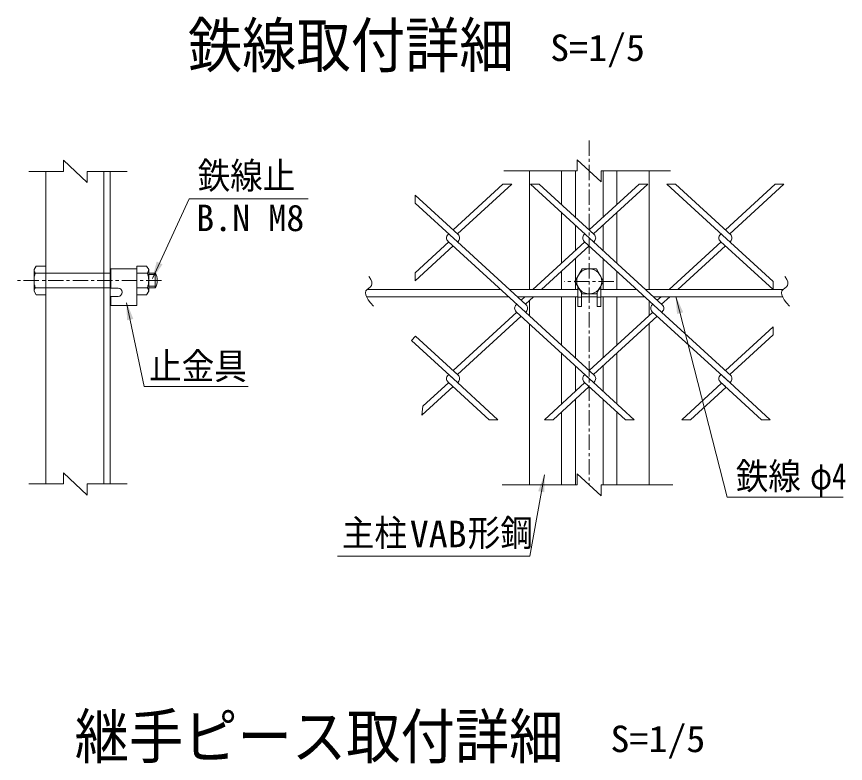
# Model space of a CAD drawing. Units: millimetres, scale not verified, with parts at other scales. Extents: x -4455 to 4455, y -3150 to 3150.
# Drawn here: x 1561 to 2913, y -754 to 465 of the extents above; entities that cross this region are included whole.
import ezdxf
from ezdxf.enums import TextEntityAlignment as Align

# ---------------------------------------------------------------- set-up
doc = ezdxf.new("R2010")
doc.units = ezdxf.units.MM
doc.header["$LTSCALE"] = 20
doc.linetypes.add('DASHED', pattern=[7.5, 6, -1.5])
doc.linetypes.add('USER1', pattern=[2, 1.25, -0.25, 0.25, -0.25])
doc.layers.add('0-3_7詳細', color=7, linetype='Continuous', lineweight=18)
doc.styles.add('ＭＳ ゴシック', font='')
doc.styles.get('ＭＳ ゴシック').set_extended_font_data('MS Gothic')

msp = doc.modelspace()

# ---------------------------------------------------------------- linework, layer by layer
at = {"layer": '0-3_7詳細', "color": 1, "linetype": 'USER1'}
for p, q in [((2494.77, 262.98), (2494.77, -299.03)), ((1797.47, 34.55), (1560.97, 34.55)), ((2535.07, 33.08), (2454.42, 33.08))]:
    msp.add_line(p, q, dxfattribs=at)
at = {"layer": '0-3_7詳細', "color": 4}
for p, q in [((1676.16, 194.55), (1637.39, 230.55)), ((1637.39, 212.55), (1637.39, 230.55)), ((2514.16, 195.28), (2475.38, 231.28)), ((2475.38, 213.28), (2475.38, 231.28)), ((1637.39, 212.55), (1580.83, 212.55)), ((1676.16, 212.55), (1741.44, 212.55)), ((1676.16, 212.55), (1676.16, 194.55)), ((2475.38, 213.28), (2355.81, 213.28)), ((2514.16, 213.28), (2627.32, 213.28)), ((2514.16, 213.28), (2514.16, 195.28)), ((1637.39, -297.55), (1637.39, -279.55)), ((1676.16, -315.55), (1637.39, -279.55)), ((2475.38, -299.03), (2475.38, -281.03)), ((2514.16, -317.03), (2475.38, -281.03)), ((1637.39, -297.55), (1580.83, -297.55)), ((1676.16, -297.55), (1741.44, -297.55)), ((1676.16, -297.55), (1676.16, -315.55)), ((2475.38, -299.03), (2352.57, -299.03)), ((2514.16, -299.03), (2630.97, -299.03)), ((2514.16, -299.03), (2514.16, -317.03))]:
    msp.add_line(p, q, dxfattribs=at)
at = {"layer": '0-3_7詳細'}
for p, q in [((1608.59, 212.55), (1608.59, -297.55)), ((1703.09, 212.55), (1703.09, -297.55)), ((1713.59, 212.55), (1713.59, -297.55)), ((2397.27, 213.28), (2397.27, 19.72)), ((2449.77, 213.28), (2449.77, 158.12)), ((2472.27, 213.28), (2472.27, 137.5)), ((2517.27, 213.28), (2517.27, 137.5)), ((2539.77, 213.28), (2539.77, 158.12)), ((2592.27, 213.28), (2592.27, 19.72)), ((2449.77, 145.1), (2449.77, 62.63)), ((2539.77, 145.1), (2539.77, 62.63)), ((2472.27, 124.48), (2472.27, 83.25)), ((2517.27, 124.48), (2517.27, 83.25)), ((2502.95, 109.39), (2494.77, 116.88)), ((2502.95, 98.33), (2501.88, 97.35)), ((2472.27, 70.22), (2472.27, 19.72)), ((2517.27, 70.22), (2517.27, 19.72)), ((1589.39, 52.31), (1592.72, 58.07)), ((1592.72, 58.07), (1608.59, 58.07)), ((1608.59, 11.03), (1608.59, 58.07)), ((1757.21, 11.03), (1757.21, 58.07)), ((1589.39, 16.79), (1589.39, 52.31)), ((1591.45, 46.55), (1608.59, 46.55)), ((1714.61, 53.52), (1714.61, 22.02)), ((1714.61, 53.52), (1757.21, 53.52)), ((1757.21, 53.52), (1757.21, -6.48)), ((1774.35, 46.55), (1757.21, 46.55)), ((1776.41, 16.79), (1776.41, 52.31)), ((1776.41, 46.55), (1787.07, 46.55)), ((1787.07, 22.55), (1787.07, 46.55)), ((2449.77, 49.61), (2449.77, 19.72)), ((2539.77, 49.61), (2539.77, 19.72)), ((1589.39, 16.79), (1592.72, 11.03)), ((1591.45, 22.55), (1608.59, 22.55)), ((1714.61, 22.02), (1726.46, 22.02)), ((1774.35, 22.55), (1757.21, 22.55)), ((1776.41, 16.79), (1773.09, 11.03)), ((1776.41, 22.55), (1787.07, 22.55)), ((2132.42, 19.72), (2350.35, 19.72)), ((2364.56, 19.72), (2476.02, 19.72)), ((2476.02, 24.81), (2476.02, -7.96)), ((2478.49, 20.54), (2476.02, 20.54)), ((2507.52, 14.42), (2507.52, -7.96)), ((2511.05, 20.54), (2513.52, 20.54)), ((2513.52, 24.81), (2513.52, -7.96)), ((2513.52, 19.72), (2572.38, 19.72)), ((2586.59, 19.72), (2810.8, 19.72)), ((1592.72, 11.03), (1608.59, 11.03)), ((1713.59, -113.8), (1713.59, 6.2)), ((1714.61, 8.52), (1726.46, 8.52)), ((1714.61, 8.52), (1714.61, -6.48)), ((1773.09, 11.03), (1757.21, 11.03)), ((2131.69, 7.72), (2363.45, 7.72)), ((2377.66, 7.72), (2476.02, 7.72)), ((2397.27, 1.5), (2397.27, -23.27)), ((2449.77, 7.72), (2449.77, -71.37)), ((2472.27, 7.72), (2472.27, -91.99)), ((2482.02, 7.04), (2476.02, 7.04)), ((2482.02, 7.72), (2507.52, 7.72)), ((2507.52, 7.04), (2513.52, 7.04)), ((2513.52, 7.72), (2585.48, 7.72)), ((2517.27, 7.72), (2517.27, -91.99)), ((2539.77, 7.72), (2539.77, -71.37)), ((2592.27, 1.5), (2592.27, -23.27)), ((2599.69, 7.72), (2810.08, 7.72)), ((1714.61, -6.48), (1757.21, -6.48)), ((2507.52, -7.96), (2513.52, -7.96)), ((2397.27, -36.29), (2397.27, -299.03)), ((2592.27, -36.29), (2592.27, -299.03)), ((2449.77, -84.4), (2449.77, -166.87)), ((2539.77, -84.4), (2539.77, -166.87)), ((2472.27, -105.01), (2472.27, -146.25)), ((2517.27, -105.01), (2517.27, -146.25)), ((2472.27, -159.27), (2472.27, -299.03)), ((2517.27, -159.27), (2517.27, -299.03)), ((2449.77, -179.89), (2449.77, -299.03)), ((2539.77, -179.89), (2539.77, -299.03))]:
    msp.add_line(p, q, dxfattribs=at)
at = {"layer": '0-3_7詳細', "color": 3}
for p, q in [((2354.11, 191.44), (2272.74, 116.88)), ((2368.32, 191.44), (2279.85, 110.37)), ((2368.32, 191.44), (2354.11, 191.44)), ((2501.88, 97.35), (2399.19, 191.44)), ((2413.4, 191.44), (2399.19, 191.44)), ((2502.95, 109.39), (2413.4, 191.44)), ((2576.14, 191.44), (2494.77, 116.88)), ((2590.35, 191.44), (2501.88, 110.37)), ((2590.35, 191.44), (2576.14, 191.44)), ((2724.97, 96.37), (2621.22, 191.44)), ((2635.43, 191.44), (2621.22, 191.44)), ((2726.04, 108.41), (2635.43, 191.44)), ((2798.17, 191.44), (2716.8, 116.88)), ((2812.38, 191.44), (2723.9, 110.37)), ((2812.38, 191.44), (2798.17, 191.44)), ((2280.92, 109.39), (2210.85, 173.6)), ((2210.85, 173.6), (2210.85, 160.58)), ((2279.85, 97.35), (2210.85, 160.58)), ((2265.64, 110.37), (2264.57, 109.39)), ((2265.64, 110.37), (2264.57, 109.39)), ((2265.64, 110.37), (2264.57, 109.39)), ((2265.64, 110.37), (2264.57, 109.39)), ((2487.67, 110.37), (2486.6, 109.39)), ((2487.67, 110.37), (2486.6, 109.39)), ((2709.69, 110.37), (2708.62, 109.39)), ((2709.69, 110.37), (2708.62, 109.39)), ((2265.64, 97.35), (2210.85, 47.15)), ((2390.86, -17.39), (2264.57, 98.33)), ((2280.92, 98.33), (2279.85, 97.35)), ((2391.93, -5.35), (2279.85, 97.35)), ((2487.67, 97.35), (2402.95, 19.72)), ((2612.89, -17.39), (2486.59, 98.33)), ((2613.96, -5.35), (2501.88, 97.35)), ((2709.69, 97.35), (2624.98, 19.72)), ((2794.61, 19.54), (2708.62, 98.33)), ((2724.97, 98.33), (2723.9, 97.35)), ((2794.61, 32.56), (2724.97, 96.37)), ((2272.74, 90.84), (2210.85, 34.13)), ((2494.77, 90.84), (2417.16, 19.72)), ((2716.8, 90.84), (2639.19, 19.72)), ((2210.85, 47.15), (2210.85, 34.13)), ((2794.61, 32.56), (2794.61, 19.54)), ((2389.85, 7.72), (2383.76, 2.14)), ((2391.93, -5.35), (2383.76, 2.14)), ((2404.06, 7.72), (2390.86, -4.37)), ((2611.88, 7.72), (2605.78, 2.14)), ((2626.09, 7.72), (2612.89, -4.37)), ((2376.65, -4.37), (2375.58, -5.35)), ((2376.65, -4.37), (2375.58, -5.35)), ((2598.68, -4.37), (2597.61, -5.35)), ((2598.68, -4.37), (2597.61, -5.35)), ((2376.65, -17.39), (2272.74, -112.61)), ((2383.76, -23.9), (2279.85, -119.12)), ((2501.88, -132.14), (2375.58, -16.41)), ((2391.93, -16.41), (2390.86, -17.39)), ((2502.95, -120.1), (2390.86, -17.39)), ((2598.68, -17.39), (2494.77, -112.61)), ((2605.78, -23.9), (2501.88, -119.12)), ((2724.97, -133.12), (2597.61, -16.41)), ((2613.96, -16.41), (2612.89, -17.39)), ((2726.04, -121.08), (2612.89, -17.39)), ((2794.61, -41.31), (2716.8, -112.61)), ((2794.61, -41.31), (2794.61, -54.33)), ((2211.52, -56.51), (2204.98, -63.54)), ((2279.85, -132.14), (2204.98, -63.54)), ((2280.92, -120.1), (2211.52, -56.51)), ((2794.61, -54.33), (2723.9, -119.12)), ((2265.64, -119.12), (2264.57, -120.1)), ((2265.64, -119.12), (2264.57, -120.1)), ((2345.87, -192.64), (2265.64, -119.12)), ((2280.92, -120.1), (2272.74, -112.61)), ((2487.67, -119.12), (2486.6, -120.1)), ((2487.67, -119.12), (2486.6, -120.1)), ((2567.9, -192.64), (2487.67, -119.12)), ((2709.69, -119.12), (2708.62, -120.1)), ((2709.69, -119.12), (2708.62, -120.1)), ((2789.93, -192.64), (2709.69, -119.12)), ((2265.64, -132.14), (2223.68, -170.59)), ((2331.66, -192.64), (2264.57, -131.16)), ((2280.92, -131.16), (2279.85, -132.14)), ((2487.67, -132.14), (2421.64, -192.64)), ((2553.69, -192.64), (2486.6, -131.16)), ((2502.95, -131.16), (2501.88, -132.14)), ((2710.76, -133.12), (2645.81, -192.64)), ((2775.72, -192.64), (2708.62, -131.16)), ((2716.8, -138.65), (2708.62, -131.16)), ((2724.97, -131.16), (2723.9, -132.14)), ((2724.97, -131.16), (2723.9, -132.14)), ((2272.74, -138.65), (2221.64, -185.48)), ((2717.87, -139.63), (2660.02, -192.64)), ((2223.68, -170.59), (2221.64, -185.48)), ((2345.87, -192.64), (2331.66, -192.64)), ((2567.9, -192.64), (2553.69, -192.64)), ((2660.02, -192.64), (2645.81, -192.64)), ((2789.93, -192.64), (2775.72, -192.64))]:
    msp.add_line(p, q, dxfattribs=at)
at = {"layer": '0-3_7詳細', "color": 3, "linetype": 'DASHED'}
for p, q in [((1608.59, 46.55), (1714.61, 46.55)), ((1608.59, 22.55), (1714.61, 22.55))]:
    msp.add_line(p, q, dxfattribs=at)
at = {"layer": '0-3_7詳細', "color": 1}
for p, q in [((1776.41, 44.15), (1788.28, 44.15)), ((1776.41, 24.95), (1788.28, 24.95))]:
    msp.add_line(p, q, dxfattribs=at)
msp.add_lwpolyline([(2036.39, 167.82), (1842.6, 167.82), (1782.47, 37.67)], dxfattribs=at)
at = {"layer": '0-3_7詳細'}
for points in [[(1776.41, 52.31), (1773.09, 58.07), (1757.21, 58.07)], [(2482.02, 14.42), (2482.02, -7.96), (2476.02, -7.96)], [(2909.03, -319.11), (2719.95, -319.11), (2636.03, 8.29)], [(1938.49, -138.54), (1769.07, -138.54), (1740.44, -1.95)], [(2084.51, -415.58), (2397.86, -415.58), (2421.61, -282.7)]]:
    msp.add_lwpolyline(points, dxfattribs=at)
at = {"layer": '0-3_7詳細', "color": 4}
for points in [[(2135.49, 40.81), (2135.81, 40.43), (2138.47, 36.23), (2140.03, 32.47), (2140.51, 29.15), (2139.88, 26.28), (2138.16, 23.85), (2135.34, 21.86), (2132.51, 19.85), (2130.76, 17.37), (2130.08, 14.41), (2130.47, 10.98), (2131.94, 7.07), (2134.48, 2.69), (2138.09, -2.17), (2142.78, -7.5)], [(2813.88, 40.81), (2814.19, 40.43), (2816.85, 36.23), (2818.42, 32.47), (2818.89, 29.15), (2818.26, 26.28), (2816.54, 23.85), (2813.72, 21.86), (2810.9, 19.85), (2809.14, 17.37), (2808.46, 14.41), (2808.85, 10.98), (2810.32, 7.07), (2812.86, 2.69), (2816.47, -2.17), (2821.16, -7.5)]]:
    msp.add_lwpolyline(points, dxfattribs=at)
at = {"layer": '0-3_7詳細', "color": 3}
msp.add_lwpolyline([(2471.25, 33.08), (2483.01, 53.44), (2506.53, 53.44), (2518.29, 33.08), (2506.53, 12.71), (2483.01, 12.71)], close=True, dxfattribs=at)
msp.add_lwpolyline([(2494.77, -138.65), (2435.85, -192.64), (2421.64, -192.64)], dxfattribs=at)
msp.add_circle((2494.77, 33.08), 20.4, dxfattribs=at)
for centre, start, end in [((2269.63, 103.86), 132.5, 227.5), ((2275.85, 103.86), 312.5, 47.5), ((2491.66, 103.86), 132.5, 227.5), ((2497.88, 103.86), 312.5, 47.5), ((2713.69, 103.86), 132.5, 227.5), ((2719.91, 103.86), 312.5, 47.5), ((2380.65, -10.88), 132.5, 227.5), ((2386.86, -10.88), 312.5, 47.5), ((2602.68, -10.88), 132.5, 227.5), ((2608.89, -10.88), 312.5, 47.5), ((2269.63, -125.63), 132.5, 227.5), ((2275.85, -125.63), 312.5, 47.5), ((2491.66, -125.63), 132.5, 227.5), ((2497.88, -125.63), 312.5, 47.5), ((2713.69, -125.63), 132.5, 227.5), ((2719.91, -125.63), 312.5, 47.5)]:
    msp.add_arc(centre, 7.5, start, end, dxfattribs=at)
at = {"layer": '0-3_7詳細'}
for centre, radius, start, end in [((1598.48, 52.31), 9.09, 180, 219.3382), ((1625.39, 34.55), 36, 160.52878, 199.47122), ((1740.41, 34.55), 36, 340.52878, 19.47122), ((1767.33, 52.31), 9.09, 320.6618, 0), ((1766.29, 34.55), 24, 330, 30), ((1598.48, 16.79), 9.09, 140.6618, 180), ((1726.46, 15.27), 6.75, 270, 90), ((1767.33, 16.79), 9.09, 0, 39.3382)]:
    msp.add_arc(centre, radius, start, end, dxfattribs=at)
at = {"layer": '0-3_7詳細', "color": 1}
msp.add_solid([(1781.63, 35.85), (1789.48, 65.27), (1798.94, 60.9)], dxfattribs=at)
at = {"layer": '0-3_7詳細'}
for points in [[(1740.03, 0), (1751.28, -28.29), (1741.09, -30.43)], [(2635.53, 10.23), (2648.03, -17.54), (2637.94, -20.12)], [(2421.96, -280.73), (2421.81, -311.18), (2411.55, -309.35)]]:
    msp.add_solid(points, dxfattribs=at)

# ---------------------------------------------------------------- texts
at = {"layer": '0-3_7詳細', "style": 'ＭＳ ゴシック', "width": 0.9}
for s, p in [('鉄線取付詳細', (1840.21, 360.59)), ('継手ピース取付詳細', (1655.74, -767.08))]:
    msp.add_text(s, height=72.14, dxfattribs=at).set_placement(p, align=Align.BOTTOM_LEFT)
at = {"layer": '0-3_7詳細', "color": 3, "style": 'ＭＳ ゴシック'}
for s, width, p in [('S=1/5', 1.05, (2431.08, 379.58)), ('鉄線止', 0.9, (1856.24, 171.01)), ('止金具', 0.9, (1777.11, -139.83)), ('鉄線', 0.9, (2733.69, -319.34)), ('φ4', 0.8, (2854.99, -319.34)), ('主柱', 0.9, (2091.42, -411.97)), ('形鋼', 0.9, (2296.69, -411.97)), ('VAB', 1.05, (2202.22, -413.69)), ('S=1/5', 1.05, (2529.49, -748.03))]:
    msp.add_text(s, height=43.26, dxfattribs=dict(at, width=width)).set_placement(p, align=Align.BOTTOM_LEFT)
msp.add_text('B.N M8', height=43.26, dxfattribs=at).set_placement((1853.67, 102.04), align=Align.BOTTOM_LEFT)

doc.saveas('drawing.dxf')
